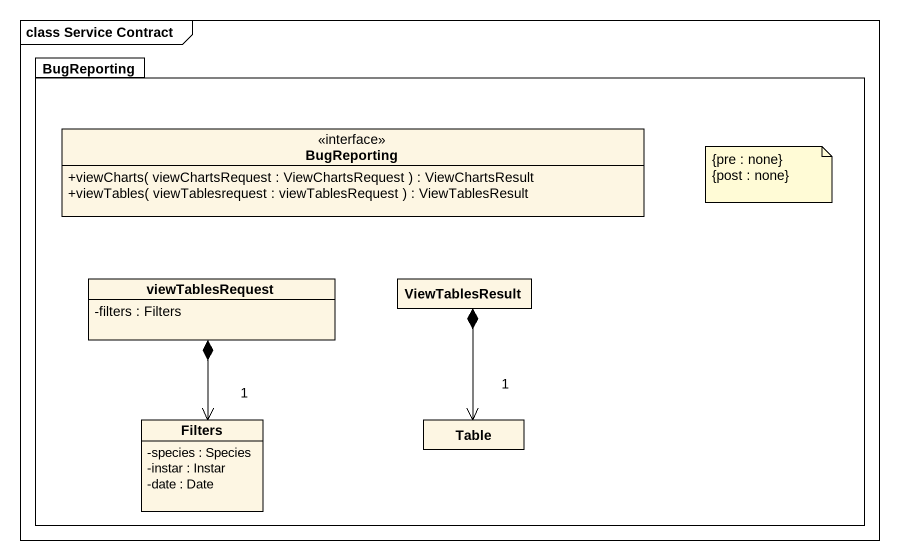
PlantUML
@startuml
mainframe class Service Contract
hide circle
hide empty members
skinparam classAttributeIconSize 0
package BugReporting {
  interface "BugReporting" as BugReporting_2 {
    +viewCharts( viewChartsRequest : ViewChartsRequest ) : ViewChartsResult
    +viewTables( viewTablesrequest : viewTablesRequest ) : ViewTablesResult
  }
  class viewTablesRequest {
    -filters : Filters
  }
  class ViewTablesResult
  class Filters {
    -species : Species
    -instar : Instar
    -date : Date
  }
  class Table
}
viewTablesRequest *--> "1" Filters
ViewTablesResult *--> "1" Table
note as N1
  {pre : none}
  {post : none}
end note
@enduml
